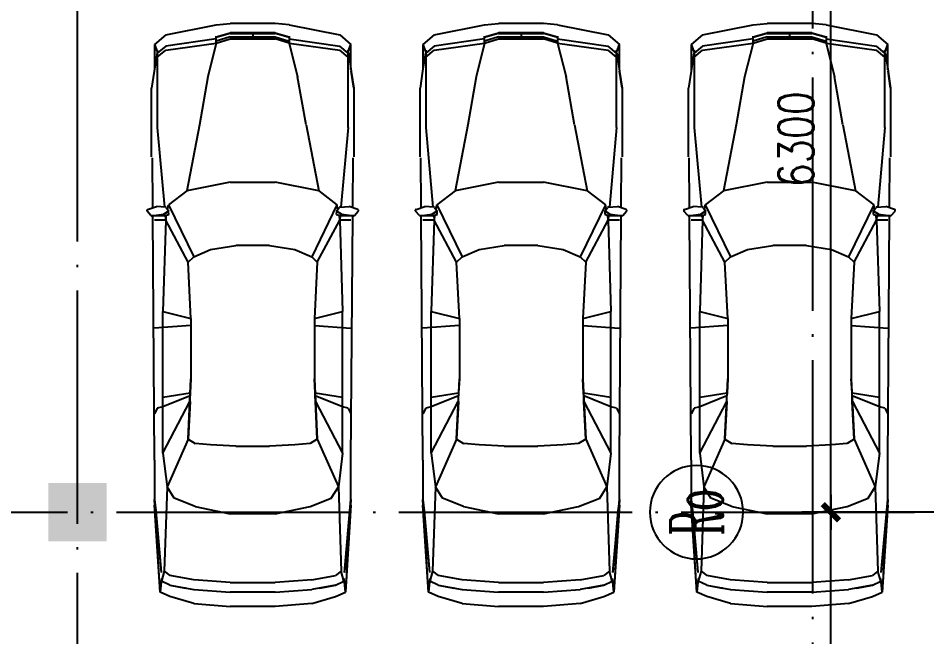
# Model space of a CAD drawing. Extents: x 634182 to 802382, y -1101880 to -864080.
# Drawn here: x 759752 to 767539, y -909933 to -904634 of the extents above; entities that cross this region are included whole.
import ezdxf
from ezdxf.enums import TextEntityAlignment as Align

# ---------------------------------------------------------------- set-up
doc = ezdxf.new("R2010")
doc.units = 0
doc.header["$LTSCALE"] = 1000
doc.header["$MEASUREMENT"] = 0
doc.linetypes.add('DOTE', pattern=[2.4200000000000004, 2, -0.2, 0.02, -0.2])
doc.layers.get('0').update_dxf_attribs({"linetype": 'CONTINUOUS'})
for name, color, linetype in [('AXIS', 3, 'CONTINUOUS'), ('AXIS_TEXT', 7, 'CONTINUOUS'), ('COLUMN', 7, 'CONTINUOUS'), ('DOTE', 1, 'DOTE'), ('LU', 4, 'CONTINUOUS')]:
    doc.layers.add(name, color=color, linetype=linetype)
doc.styles.add('COMPLEX', font='COMPLEX')
doc.styles.add('DIM_FONT', font='simplex.shx', dxfattribs={"width": 0.8})
doc.dimstyles.new('DIMN', dxfattribs={"dimtxt": 300, "dimasz": 1, "dimexe": 250, "dimexo": 300, "dimgap": 150, "dimtad": 1, "dimdec": 0, "dimzin": 0, "dimdsep": 46, "dimtxsty": 'DIM_FONT', "dimblk": '_DIMX', "dimblk1": '_DIMX', "dimblk2": '_DIMX', "dimcen": 2.5, "dimclrt": 7, "dimadec": 0, "dimazin": 0, "dimtfac": 1, "dimtdec": 0, "dimtix": 1, "dimtmove": 2, "dimatfit": 3, "dimldrblk": '_DIMX', "dimfxl": 0, "dimtolj": 1, "dimtzin": 0, "dimarcsym": 0})

# ---------------------------------------------------------------- blocks, each defined once
blk = doc.blocks.new('_FZH')
blk.add_solid([(-0.5, -0.5), (0.5, -0.5), (-0.5, 0.5), (0.5, 0.5)])
blk = doc.blocks.new('M_F27')
for p, q in [((979.8940809894298, 789.5540278218173), (980.374857380928, 897.7287159089242)), ((980.3940809894299, 902.0540278218175), (994.8940809894299, 789.5540278218173)), ((983.5592482748098, 905.0019777444752), (1019.950009109515, 938.8953334238574)), ((1036.267566899854, 934.6938904556064), (1061.89408098943, 856.5540278218173)), ((1505.89408098943, 899.0540278218175), (2121.394080989429, 899.0540278218173)), ((2272.39408098943, 876.0540278218173), (2121.39408098943, 899.0540278218173)), ((-2426.10591901057, 735.5540278218173), (-2388.60591901057, 823.5540278218175)), ((-2388.60591901057, 823.5540278218175), (-1609.60591901057, 873.5540278218173)), ((-2388.60591901057, 823.5540278218175), (-1559.60591901057, 873.5540278218173)), ((-2263.60591901057, 812.054027821817), (-2388.60591901057, 823.5540278218175)), ((-1559.60591901057, 873.5540278218173), (-2211.60591901057, 814.5540278218175)), ((-2207.60591901057, 814.5540278218175), (-2211.10591901057, 814.0540278218173)), ((-1660.10591901057, 861.5540278218173), (-2207.60591901057, 814.5540278218175)), ((-1559.60591901057, 873.5540278218173), (-1660.10591901057, 861.5540278218173)), ((-1617.10591901057, 868.5540278218173), (-1620.10591901057, 866.0540278218175)), ((-1207.60591901057, 873.5540278218173), (-1609.60591901057, 873.5540278218173)), ((-1207.60591901057, 873.5540278218173), (980.3357172861472, 888.922194583236)), ((-742.6059190105701, 848.5540278218173), (-793.1059190105701, 873.5540278218173)), ((-730.1059190105702, 798.5540278218175), (-742.6059190105701, 848.5540278218173)), ((-1.605919010570247, 547.0540278218175), (-26.60591901057015, 876.5042436877516)), ((940.8940809894301, 773.0540278218175), (940.8940809894301, 873.5540278218173)), ((1051.115667222721, 889.4193550448977), (1497.39408098943, 892.5540278218173)), ((1057.466862366351, 775.7572879506208), (1061.89408098943, 856.5540278218173)), ((1769.89408098943, 848.5540278218173), (1057.89408098943, 783.5540278218175)), ((2460.89408098943, 848.5540278218173), (1769.89408098943, 848.5540278218173)), ((2272.39408098943, 876.0540278218173), (2272.39408098943, 873.5540278218173)), ((2436.89408098943, 850.5540278218175), (2272.39408098943, 876.0540278218173)), ((2510.894080989429, 873.5540278218173), (2286.89408098943, 873.5540278218173)), ((2397.89408098943, 848.5540278218173), (2460.89408098943, 773.0540278218175)), ((2436.89408098943, 850.0540278218175), (2432.89408098943, 851.0540278218173)), ((2498.39408098943, 773.0540278218175), (2435.89408098943, 848.5540278218173)), ((2510.89408098943, 873.5540278218173), (2449.89408098943, 849.5540278218173)), ((2598.89408098943, 773.0540278218173), (2510.89408098943, 873.5540278218173)), ((-2489.10591901057, 522.0540278218175), (-2426.10591901057, 735.5540278218173)), ((-2325.60591901057, 735.5540278218173), (-2363.60591901057, 522.0540278218173)), ((-2325.60591901057, 735.5540278218173), (-2350.60591901057, 596.0540278218175)), ((-2325.60591901057, 735.5540278218173), (-2288.10591901057, 811.0540278218173)), ((-2200.10591901057, 786.0540278218173), (-2288.10591901057, 811.0540278218173)), ((-2275.60591901057, 522.0540278218173), (-2237.60591901057, 735.5540278218173)), ((-2200.10591901057, 786.0540278218173), (-2237.60591901057, 735.5540278218173)), ((-1446.10591901057, 760.5540278218173), (-2200.10591901057, 786.0540278218173)), ((-1546.60591901057, 698.0540278218173), (-1446.10591901057, 760.5540278218173)), ((-1144.60591901057, 798.5540278218175), (-1446.10591901057, 760.5540278218173)), ((-1019.10591901057, 572.0540278218173), (-1446.10591901057, 760.5540278218173)), ((-1144.60591901057, 798.5540278218175), (-682.1059190105701, 556.5540278218173)), ((-1144.60591901057, 798.5540278218177), (123.8940809894299, 798.5540278218175)), ((-629.6059190105703, 554.5540278218173), (-730.1059190105702, 798.5540278218175)), ((-642.1059190105701, 798.5540278218175), (-604.60591901057, 553.5540278218175)), ((123.8940809894299, 798.5540278218175), (61.39408098942992, 547.0540278218175)), ((940.8940809894301, 773.0540278218175), (123.8940809894299, 798.5540278218175)), ((563.8940809894299, 572.0540278218173), (940.8940809894301, 773.0540278218175)), ((1078.89408098943, 748.0540278218175), (613.8940809894297, 522.0540278218173)), ((983.39408098943, 777.0540278218175), (940.8940809894301, 773.0540278218175)), ((940.8940809894301, 773.0540278218175), (986.8940809894299, 764.5540278218173)), ((994.8940809894299, 789.5540278218173), (979.8940809894298, 789.5540278218173)), ((979.8940809894298, 789.5540278218173), (992.3940809894299, 746.0540278218173)), ((992.3940809894299, 746.0540278218173), (1020.89408098943, 747.0540278218173)), ((994.8940809894299, 789.5540278218173), (1021.89408098943, 746.0540278218173)), ((1021.89408098943, 747.5540278218173), (994.8940809894299, 789.5540278218173)), ((1020.89408098943, 747.0540278218173), (1021.89408098943, 747.5540278218173)), ((1053.239627036119, 768.1283560237111), (1021.89408098943, 746.0540278218173)), ((1035.89408098943, 756.0540278218175), (1078.89408098943, 748.0540278218175)), ((1204.39408098943, 585.0540278218173), (1078.89408098943, 748.0540278218175)), ((2460.89408098943, 773.0540278218175), (2523.39408098943, 321.0540278218173)), ((2561.39408098943, 321.0540278218173), (2498.39408098943, 773.0540278218175)), ((2598.89408098943, 773.0540278218175), (2686.89408098943, 321.0540278218172)), ((-1622.10591901057, 509.5540278218173), (-1546.60591901057, 698.0540278218173)), ((-2351.10591901057, 593.5540278218175), (-2350.60591901057, 596.0540278218175)), ((-1019.10591901057, 572.0540278218173), (-1057.10591901057, 509.5540278218173)), ((-680.1059190105701, 555.5540278218175), (-1019.10591901057, 572.0540278218173)), ((-1019.10591901057, 572.0540278218173), (-479.1059190105703, 547.0540278218175)), ((61.39408098942992, 547.0540278218175), (563.8940809894299, 572.0540278218173)), ((563.8940809894299, 572.0540278218173), (613.8940809894297, 522.0540278218173)), ((1794.89408098943, 471.5540278218173), (1204.39408098943, 585.0540278218173)), ((1279.89408098943, 195.5540278218174), (1204.39408098943, 585.0540278218173)), ((-2489.10591901057, 522.0540278218173), (-2514.10591901057, 195.5540278218173)), ((-2363.60591901057, 522.0540278218173), (-2388.60591901057, 195.5540278218174)), ((-2300.60591901057, 195.5540278218174), (-2275.60591901057, 522.0540278218173)), ((-1622.10591901057, 509.5540278218173), (-1685.10591901057, 195.5540278218174)), ((-1069.60591901057, 371.0540278218173), (-1057.10591901057, 509.5540278218173)), ((-680.1059190105701, 555.5540278218175), (-629.6059190105703, 554.5540278218173)), ((-604.60591901057, 553.5540278218175), (-629.6059190105703, 554.5540278218173)), ((-479.1059190105703, 547.0540278218175), (-604.60591901057, 553.5540278218175)), ((61.39408098942992, 547.0540278218175), (-479.1059190105704, 547.0540278218175)), ((613.8940809894297, 522.0540278218173), (676.8940809894298, 371.0540278218173)), ((2221.89408098943, 396.5540278218174), (1794.89408098943, 471.5540278218173)), ((-1082.10591901057, 145.0540278218174), (-1069.60591901057, 371.0540278218173)), ((676.8940809894298, 371.0540278218173), (714.3940809894299, 145.0540278218174)), ((2523.39408098943, 321.0540278218173), (2221.89408098943, 396.5540278218174)), ((2523.394080989429, 321.0540278218173), (2586.39408098943, 321.0540278218173)), ((2523.39408098943, 321.0540278218173), (2561.39408098943, 195.5540278218174)), ((2580.39408098943, 195.5540278218174), (2542.39408098943, 321.0540278218173)), ((2611.39408098943, 195.5540278218174), (2573.89408098943, 321.0540278218173)), ((2580.39408098943, 321.0540278218173), (2617.89408098943, 195.5540278218174)), ((2686.89408098943, 321.0540278218173), (2699.39408098943, 195.5540278218174)), ((-2514.10591901057, -206.4459721781825), (-2514.10591901057, 195.5540278218174)), ((-2388.60591901057, -206.4459721781826), (-2388.60591901057, 195.5540278218174)), ((-2300.60591901057, 195.5540278218174), (-2300.60591901057, -206.4459721781826)), ((-1685.10591901057, -206.4459721781826), (-1685.10591901057, 195.5540278218174)), ((1279.89408098943, 195.5540278218174), (1279.89408098943, -206.4459721781826)), ((2561.39408098943, 195.5540278218173), (2561.39408098943, -206.4459721781826)), ((2579.89408098943, 195.5540278218173), (2579.89408098943, -206.4459721781826)), ((2611.39408098943, 195.5540278218174), (2611.39408098943, -206.4459721781826)), ((2617.89408098943, -206.4459721781825), (2617.89408098943, 195.5540278218174)), ((2699.39408098943, -206.4459721781825), (2699.39408098943, 195.5540278218174)), ((-1082.10591901057, 145.0540278218174), (-1082.10591901057, -156.4459721781825)), ((714.3940809894299, -156.4459721781825), (714.3940809894299, 145.0540278218174)), ((2617.89408098943, -5.945972178182668), (2561.39408098943, -5.945972178182668)), ((-1069.60591901057, -382.4459721781826), (-1082.10591901057, -156.4459721781825)), ((714.3940809894299, -156.4459721781825), (676.8940809894298, -382.4459721781826)), ((-2489.10591901057, -533.4459721781827), (-2514.10591901057, -206.4459721781826)), ((-2388.60591901057, -206.4459721781826), (-2363.60591901057, -533.4459721781827)), ((-2275.60591901057, -533.4459721781827), (-2300.60591901057, -206.4459721781826)), ((-1685.10591901057, -206.4459721781826), (-1622.10591901057, -520.4459721781827)), ((1204.39408098943, -595.9459721781827), (1279.89408098943, -206.4459721781826)), ((2523.39408098943, -332.4459721781827), (2561.39408098943, -206.4459721781826)), ((2580.39408098943, -206.4459721781826), (2542.39408098943, -332.4459721781827)), ((2573.89408098943, -332.4459721781827), (2611.39408098943, -206.4459721781826)), ((2617.89408098943, -206.4459721781826), (2580.39408098943, -332.4459721781827)), ((2686.89408098943, -332.4459721781827), (2699.39408098943, -206.4459721781826)), ((-1057.10591901057, -520.4459721781827), (-1069.60591901057, -382.4459721781826)), ((676.8940809894298, -382.4459721781826), (613.8940809894297, -533.4459721781827)), ((2523.39408098943, -332.4459721781827), (2221.89408098943, -407.4459721781827)), ((2523.39408098943, -332.4459721781827), (2460.89408098943, -784.4459721781827)), ((2561.39408098943, -332.4459721781827), (2498.39408098943, -784.4459721781827)), ((2586.39408098943, -332.4459721781827), (2523.39408098943, -332.4459721781827)), ((2686.89408098943, -332.4459721781826), (2598.89408098943, -784.4459721781827)), ((1794.89408098943, -482.9459721781827), (1204.39408098943, -595.9459721781827)), ((1794.89408098943, -482.9459721781827), (2221.89408098943, -407.4459721781827)), ((-2489.10591901057, -533.4459721781825), (-2426.10591901057, -746.9459721781825)), ((-2325.60591901057, -746.9459721781827), (-2363.60591901057, -533.4459721781827)), ((-2275.60591901057, -533.4459721781827), (-2237.60591901057, -746.9459721781827)), ((-1622.10591901057, -520.4459721781827), (-1546.60591901057, -708.9459721781827)), ((-682.1059190105701, -567.9459721781827), (-1144.60591901057, -809.4459721781827)), ((-1019.10591901057, -583.4459721781827), (-1057.10591901057, -520.4459721781827)), ((-479.1059190105703, -558.4459721781827), (-1019.10591901057, -583.4459721781827)), ((-1019.10591901057, -583.4459721781827), (-680.1059190105701, -566.9459721781827)), ((-730.1059190105702, -809.4459721781827), (-629.6059190105703, -565.9459721781827)), ((-680.1059190105701, -566.9459721781827), (-682.1059190105701, -567.9459721781827)), ((-680.1059190105701, -566.9459721781827), (-629.6059190105703, -565.9459721781827)), ((-604.60591901057, -564.9459721781827), (-642.1059190105701, -809.4459721781827)), ((-629.6059190105703, -565.9459721781827), (-604.60591901057, -564.9459721781827)), ((-604.60591901057, -564.9459721781827), (-479.1059190105703, -558.4459721781827)), ((61.39408098942992, -558.4459721781827), (-479.1059190105703, -558.4459721781827)), ((-1.605919010570247, -558.4459721781827), (-26.60591901057015, -884.3613124010146)), ((61.39408098942992, -558.4459721781827), (123.8940809894299, -809.4459721781827)), ((563.8940809894299, -583.4459721781827), (61.39408098942992, -558.4459721781827)), ((613.8940809894297, -533.4459721781827), (563.8940809894299, -583.4459721781827)), ((1078.89408098943, -759.4459721781827), (613.8940809894297, -533.4459721781827)), ((-2350.60591901057, -607.4459721781827), (-2351.10591901057, -605.4459721781827)), ((-2350.60591901057, -607.4459721781827), (-2325.60591901057, -746.9459721781827)), ((-1019.10591901057, -583.4459721781827), (-1446.10591901057, -771.9459721781827)), ((563.8940809894299, -583.4459721781827), (940.8940809894301, -784.4459721781827)), ((1204.39408098943, -595.9459721781827), (1078.89408098943, -759.4459721781827)), ((-1546.60591901057, -708.9459721781827), (-1446.10591901057, -771.9459721781827)), ((-2426.10591901057, -746.9459721781827), (-2388.60591901057, -834.9459721781827)), ((-2325.60591901057, -746.9459721781827), (-2288.10591901057, -821.9459721781827)), ((-2288.10591901057, -821.9459721781827), (-2200.10591901057, -796.9459721781827)), ((-2200.10591901057, -796.9459721781827), (-2237.60591901057, -746.9459721781827)), ((-1446.10591901057, -771.9459721781827), (-2200.10591901057, -796.9459721781827)), ((-1144.60591901057, -809.4459721781827), (-1446.10591901057, -771.9459721781827)), ((-1144.60591901057, -809.4459721781825), (123.8940809894299, -809.4459721781827)), ((-742.6059190105701, -859.9459721781827), (-730.1059190105702, -809.4459721781827)), ((940.8940809894301, -784.4459721781827), (123.8940809894299, -809.4459721781827)), ((986.8940809894299, -776.4459721781827), (940.8940809894301, -784.4459721781827)), ((982.8940809894299, -788.4459721781827), (940.8940809894301, -784.4459721781827)), ((940.8940809894298, -884.9459721781827), (940.8940809894298, -784.4459721781827)), ((992.3940809894299, -756.9459721781827), (979.8940809894298, -800.4459721781827)), ((994.8940809894299, -800.4459721781827), (979.8940809894298, -800.4459721781827)), ((980.374857380928, -908.6206602652894), (979.8940809894298, -800.4459721781827)), ((994.8940809894299, -800.4459721781827), (980.3940809894299, -912.9459721781827)), ((992.3940809894299, -756.9459721781827), (1020.89408098943, -758.4459721781827)), ((994.8940809894299, -800.4459721781827), (1021.89408098943, -756.9459721781827)), ((1021.89408098943, -758.4459721781827), (994.8940809894299, -800.4459721781827)), ((1020.89408098943, -758.4459721781827), (1021.89408098943, -758.4459721781827)), ((1021.89408098943, -756.9459721781827), (1053.175631258656, -778.9752329311591)), ((1035.89408098943, -767.4459721781827), (1078.89408098943, -759.4459721781827)), ((1057.402448597801, -786.5965891288649), (1061.89408098943, -867.4459721781827)), ((1769.89408098943, -859.9459721781827), (1057.89408098943, -795.4459721781827)), ((2397.89408098943, -859.9459721781827), (2460.89408098943, -784.4459721781827)), ((2435.89408098943, -859.9459721781827), (2498.39408098943, -784.4459721781827)), ((2598.89408098943, -784.4459721781825), (2510.89408098943, -884.9459721781825)), ((-2388.60591901057, -834.9459721781827), (-2263.60591901057, -823.4459721781827)), ((-1559.60591901057, -884.9459721781827), (-2388.60591901057, -834.9459721781827)), ((-1609.60591901057, -884.9459721781827), (-2388.60591901057, -834.9459721781827)), ((-2211.60591901057, -825.9459721781827), (-1559.60591901057, -884.9459721781827)), ((-2207.60591901057, -825.9459721781827), (-2211.10591901057, -825.4459721781825)), ((-1660.10591901057, -872.4459721781827), (-2207.60591901057, -825.9459721781827)), ((-1559.60591901057, -884.9459721781827), (-1660.10591901057, -872.4459721781827)), ((-1620.60591901057, -877.4459721781827), (-1617.10591901057, -879.9459721781827)), ((-1609.60591901057, -884.9459721781823), (-1207.60591901057, -884.9459721781823)), ((-1207.60591901057, -884.9459721781827), (980.3379395777448, -900.3141545490432)), ((-742.6059190105701, -859.9459721781827), (-793.1059190105701, -884.9459721781827)), ((1036.267566899854, -945.5858348119716), (1061.89408098943, -867.4459721781827)), ((1769.89408098943, -859.9459721781825), (2460.894080989429, -859.9459721781827)), ((2121.39408098943, -909.9459721781825), (2272.39408098943, -886.9459721781827)), ((2270.39408098943, -887.4459721781827), (2121.39408098943, -909.9459721781825)), ((2436.89408098943, -861.4459721781825), (2272.394080989431, -886.9459721781827)), ((2272.39408098943, -885.4459721781827), (2272.39408098943, -886.9459721781827)), ((2284.894080989429, -884.9459721781827), (2510.894080989429, -884.9459721781827)), ((2436.89408098943, -861.4459721781827), (2435.89408098943, -859.9459721781827)), ((2449.89408098943, -860.9459721781827), (2510.89408098943, -884.9459721781827)), ((983.5592482748098, -915.8939221008404), (1019.950009109515, -949.7872777802227)), ((1050.952065597462, -900.8101502586087), (1497.39408098943, -903.9459721781825)), ((2121.39408098943, -909.9459721781825), (1505.89408098943, -909.9459721781825))]:
    blk.add_line(p, q)
for centre, start, end in [((990.3747586169591, 897.6842719034307), 132.9649655431403, 179.7453537677271), ((1026.765519451664, 931.577627582813), 18.1572654743795, 132.9649655431402), ((1047.48184084321, 776.3044124176422), 305.1541776321474, 356.8636416316674), ((1047.417845065747, -787.1512893250901), 3.179830119864261, 54.84582236785248), ((990.3747586169591, -908.576216259796), 180.2546462322729, 227.0350344568598), ((1026.765519451664, -942.4695719391782), 227.0350344568598, 341.8427345256205)]:
    blk.add_arc(centre, 10, start, end)
at = {"width": 0.8, "flags": 9}
for tag in ['YSIZE', 'XSIZE']:
    blk.add_attdef(tag, (0, 0), '', height=0.5, dxfattribs=at)
blk = doc.blocks.new('_AXISO')
blk.add_circle((0, 0), 0.5)
at = {"layer": 'AXIS_TEXT', "style": 'COMPLEX', "width": 1.041666666666667}
blk.add_attdef('A', text='', height=0.56, dxfattribs=at).set_placement((-0.25, -0.28), (0.25, -0.28), align=Align.FIT)
blk = doc.blocks.new('_DIMX')
blk.add_line((-150, 0), (150, 0))
at = {"const_width": 50}
blk.add_lwpolyline([(-70, -70), (70, 70)], dxfattribs=at)

msp = doc.modelspace()

# ---------------------------------------------------------------- linework, layer by layer
at = {"layer": 'DOTE'}
for p, q in [((760262.0478253023, -1005766.092867593), (760262.0478253023, -902577.6487858713)), ((766562.0478253025, -1028142.42730173), (766562.0478253023, -902577.6487858713)), ((668633.9956292043, -908866.0928675928), (773621.7781940176, -908866.0928675927))]:
    msp.add_line(p, q, dxfattribs=at)

# ---------------------------------------------------------------- block references
at = {"layer": 'AXIS'}
ref = msp.add_blockref('_AXISO', (765565.4399206684, -908866.092867593), dxfattribs=dict(at, xscale=-800, yscale=800, zscale=800, rotation=90.00000000000001))
ref.add_attrib('A', 'Ro', dxfattribs={"layer": 'AXIS_TEXT', "height": 448.0000000000001, "rotation": 89.99999999998334, "style": 'COMPLEX', "width": 0.5208333333333333}).set_placement((765789.4399206683, -909066.092867593), (765789.4399206684, -908666.092867593), align=Align.FIT)
at = {"layer": 'COLUMN', "xscale": 500, "yscale": 500, "zscale": 500}
msp.add_blockref('_FZH', (760262.0478253025, -908866.0928675927), dxfattribs=at)
at = {"layer": 'LU', "xscale": 0.95745, "yscale": 0.95745, "zscale": 0.95745, "rotation": 90.00000000000001}
for p in [(761756.8335792405, -907265.1574541421), (764056.8335792405, -907265.1574541422), (766356.8335792405, -907265.1574541421)]:
    msp.add_blockref('M_F27', p, dxfattribs=at)

# ---------------------------------------------------------------- dimensions: what is measured, and where the dimension line sits
at = {"layer": 'LU'}
msp.add_linear_dim(base=(766717.4020565766, -902476.7569481547), p1=(768270.172891409, -908866.0928675927), p2=(768270.1728914091, -902476.7569481547), angle=90.00000000000001, text='6300', dimstyle='DIMN', dxfattribs=at).render()
msp.add_linear_dim(base=(766717.4020565765, -908866.0928675928), p1=(768270.172891409, -917266.0928675927), p2=(768270.172891409, -908866.0928675928), angle=90.00000000000001, dimstyle='DIMN', dxfattribs=at).render()

doc.saveas('drawing.dxf')
